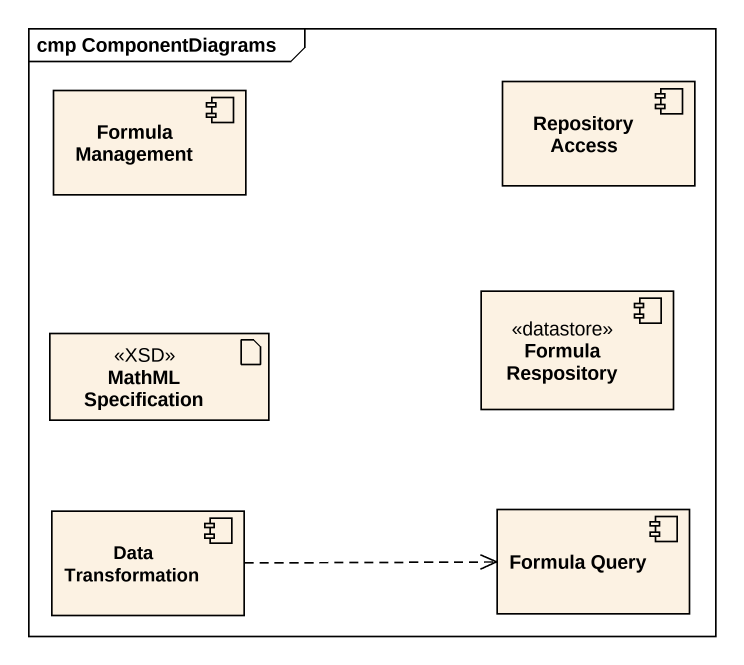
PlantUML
@startuml
mainframe cmp ComponentDiagrams
component "Formula Management" as Formula_Management
component "Repository Access" as Repository_Access
component "Formula Respository" as Formula_Respository <<datastore>>
artifact "MathML Specification" as MathML_Specification <<XSD>>
component "Data Transformation" as Data_Transformation
component "Formula Query" as Formula_Query
Data_Transformation .right.> Formula_Query
@enduml
